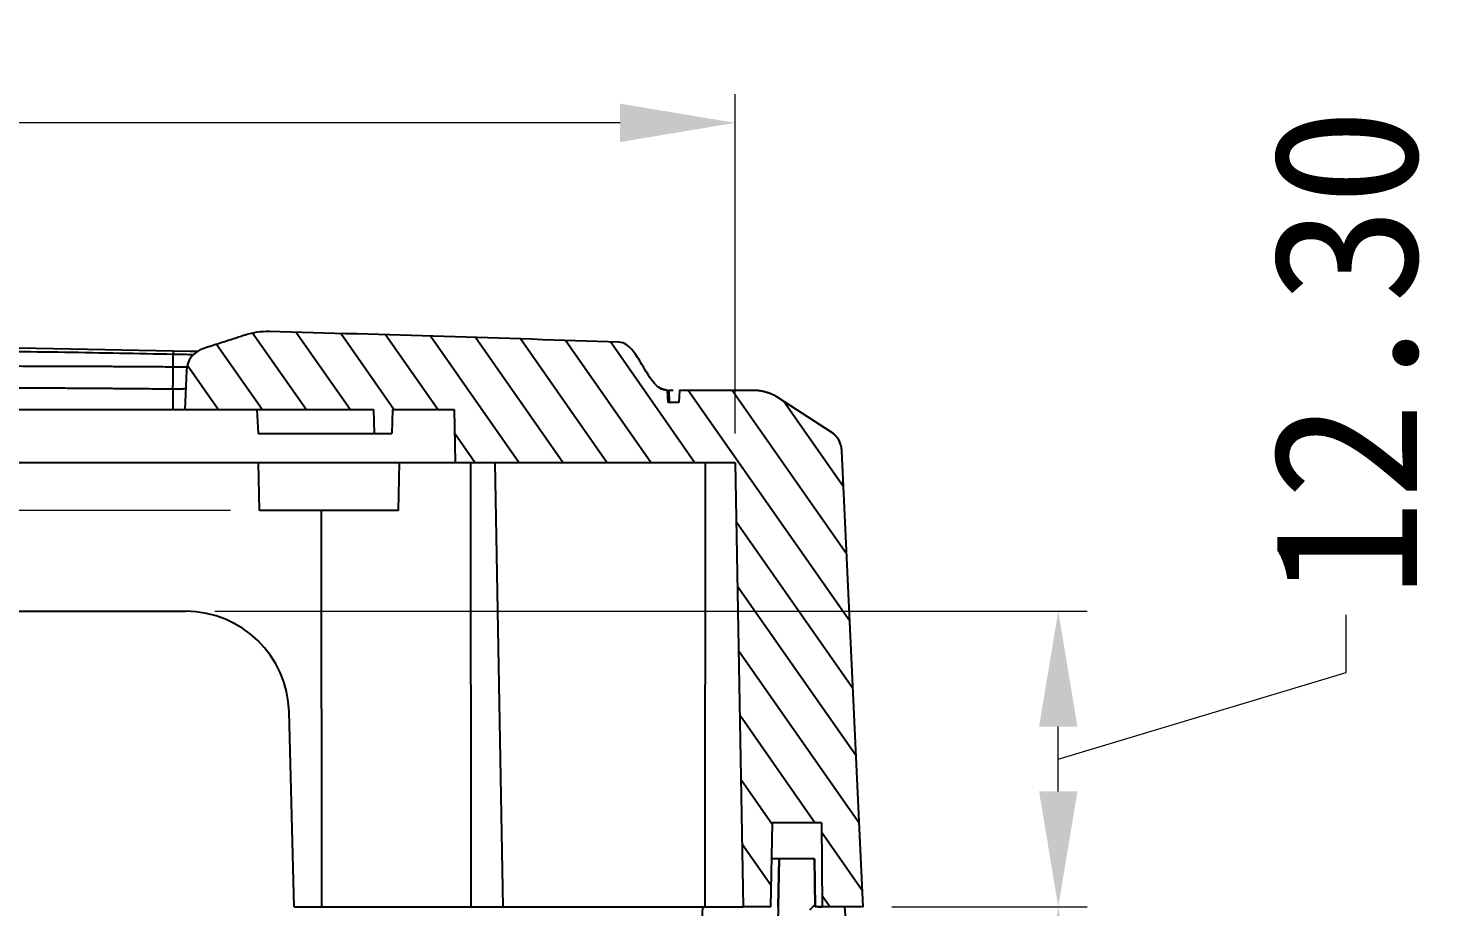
# Model space of a CAD drawing. Header units: millimetres. Extents: x 186 to 1161, y 123 to 802.
# Drawn here: x 323.5 to 382.3, y 476.3 to 512.9 of the extents above; entities that cross this region are included whole.
import ezdxf

# ---------------------------------------------------------------- set-up
doc = ezdxf.new("R2010")
doc.units = ezdxf.units.MM
doc.layers.add('dim', color=3, linetype='Continuous', lineweight=9)
doc.styles.add('FFS', font='')
doc.styles.get('FFS').set_extended_font_data('FangSong_GB2312')
doc.dimstyles.new('YanXiu', dxfattribs={"dimtxt": 2.5, "dimasz": 2.2, "dimexe": 0.66, "dimexo": 0.66, "dimgap": 0.66, "dimtad": 0, "dimzin": 1, "dimdsep": 46, "dimtxsty": 'FFS', "dimcen": 0, "dimclrd": 256, "dimclre": 131, "dimclrt": 42, "dimazin": 0, "dimtfac": 1, "dimtofl": 0, "dimtmove": 0, "dimatfit": 3, "dimfxl": 1, "dimlwd": 5, "dimlwe": 5, "dimarcsym": 0})

# ---------------------------------------------------------------- blocks, each defined once
blk = doc.blocks.new('*D114')
at = {"layer": 'Defpoints', "color": 0}
for p in [(325.6118764160219, 494.7753948796533), (318.2727497045125, 492.7753948796533), (333.1189310141226, 492.7753948796533)]:
    blk.add_point(p, dxfattribs=at)
at = {"layer": 'dim', "lineweight": 5}
for p, q in [((318.2727497045125, 499.5753948796533), (318.2727497045125, 504.3753948796533)), ((318.2727497045125, 487.9753948796533), (318.2727497045125, 483.1753948796533))]:
    blk.add_line(p, q, dxfattribs=at)
at = {"layer": 'dim', "color": 131, "lineweight": 5}
for p, q in [((324.4124764160219, 494.7753948796533), (317.0733497045125, 494.7753948796533)), ((331.9195310141226, 492.7753948796533), (317.0733497045125, 492.7753948796533))]:
    blk.add_line(p, q, dxfattribs=at)
at = {"layer": 'dim'}
for points in [[(317.4727497045125, 499.5753948796533), (319.0727497045125, 499.5753948796533), (318.2727497045125, 494.7753948796533)], [(317.4727497045125, 487.9753948796533), (319.0727497045125, 487.9753948796533), (318.2727497045125, 492.7753948796533)]]:
    blk.add_solid(points, dxfattribs=at)
at = {"layer": 'dim', "color": 42, "insert": (318.2727497045125, 474.2408597445182), "char_height": 6, "attachment_point": 5, "rotation": 90, "style": 'FFS'}
blk.add_mtext('2.00', dxfattribs=at)
blk = doc.blocks.new('*D123')
at = {"layer": 'Defpoints', "color": 0}
for p in [(352.945393674222, 508.9155298015801), (229.5925718460221, 494.7753948796533), (352.945393674222, 494.7753948796533)]:
    blk.add_point(p, dxfattribs=at)
at = {"layer": 'dim', "color": 131, "lineweight": 5}
for p, q in [((229.5925718460221, 495.9747948796533), (229.5925718460221, 510.1149298015801)), ((352.945393674222, 495.9747948796533), (352.945393674222, 510.1149298015801))]:
    blk.add_line(p, q, dxfattribs=at)
at = {"layer": 'dim', "lineweight": 5}
for p, q in [((234.3925718460221, 508.9155298015801), (278.4263395168788, 508.9155298015801)), ((348.145393674222, 508.9155298015801), (304.1116260033653, 508.9155298015801))]:
    blk.add_line(p, q, dxfattribs=at)
at = {"layer": 'dim'}
for points in [[(234.3925718460221, 509.7155298015801), (234.3925718460221, 508.1155298015801), (229.5925718460221, 508.9155298015801)], [(348.145393674222, 509.7155298015801), (348.145393674222, 508.1155298015801), (352.945393674222, 508.9155298015801)]]:
    blk.add_solid(points, dxfattribs=at)
at = {"layer": 'dim', "color": 42, "insert": (291.2689827601221, 508.9155298015801), "char_height": 6, "attachment_point": 5, "style": 'FFS'}
blk.add_mtext('123.35', dxfattribs=at)
blk = doc.blocks.new('*D169')
at = {"layer": 'Defpoints', "color": 0}
for p in [(358.2689899464222, 476.2753948796533), (331.0189919454224, 462.2753948796533), (366.4018123100395, 462.2753948796533)]:
    blk.add_point(p, dxfattribs=at)
at = {"layer": 'dim', "color": 131, "lineweight": 5}
for p, q in [((359.4683899464222, 476.2753948796533), (367.6012123100396, 476.2753948796533)), ((332.2183919454224, 462.2753948796533), (367.6012123100395, 462.2753948796533))]:
    blk.add_line(p, q, dxfattribs=at)
at = {"layer": 'dim', "lineweight": 5}
for p, q in [((366.4018123100395, 471.4753948796533), (366.4018123100395, 467.0753948796533)), ((366.4018123100395, 469.2753948796533), (378.4003123100412, 466.694933080986)), ((378.4003123100412, 466.694933080986), (378.4003123100412, 464.296133080986))]:
    blk.add_line(p, q, dxfattribs=at)
at = {"layer": 'dim'}
for points in [[(365.6018123100395, 471.4753948796533), (367.2018123100395, 471.4753948796533), (366.4018123100395, 476.2753948796533)], [(365.6018123100395, 467.0753948796533), (367.2018123100395, 467.0753948796533), (366.4018123100395, 462.2753948796533)]]:
    blk.add_solid(points, dxfattribs=at)
at = {"layer": 'dim', "color": 42, "insert": (378.400312310041, 453.3832195674725), "char_height": 6, "attachment_point": 5, "rotation": 90, "style": 'FFS'}
blk.add_mtext('14.00', dxfattribs=at)
blk = doc.blocks.new('*D125')
at = {"layer": 'Defpoints', "color": 0}
for p in [(330.0574478179224, 488.5753948796535), (366.4018123100395, 488.5753948796535), (358.2689899464222, 476.2753948796533)]:
    blk.add_point(p, dxfattribs=at)
at = {"layer": 'dim', "color": 131, "lineweight": 5}
for p, q in [((331.2568478179224, 488.5753948796535), (367.6012123100395, 488.5753948796535)), ((359.4683899464222, 476.2753948796533), (367.6012123100396, 476.2753948796533))]:
    blk.add_line(p, q, dxfattribs=at)
at = {"layer": 'dim', "lineweight": 5}
for p, q in [((378.4003123100395, 486.0249448796534), (378.4003123100395, 488.4237448796534)), ((366.4018123100395, 482.4253948796534), (378.4003123100395, 486.0249448796534)), ((366.4018123100395, 481.0753948796533), (366.4018123100395, 483.7753948796534))]:
    blk.add_line(p, q, dxfattribs=at)
at = {"layer": 'dim'}
for points in [[(365.6018123100395, 483.7753948796534), (367.2018123100395, 483.7753948796534), (366.4018123100395, 488.5753948796535)], [(365.6018123100395, 481.0753948796533), (367.2018123100395, 481.0753948796533), (366.4018123100395, 476.2753948796533)]]:
    blk.add_solid(points, dxfattribs=at)
at = {"layer": 'dim', "color": 42, "insert": (378.4003123100395, 499.336658393167), "char_height": 6, "attachment_point": 5, "rotation": 90, "style": 'FFS'}
blk.add_mtext('12.30', dxfattribs=at)

msp = doc.modelspace()

# ---------------------------------------------------------------- hatches: boundary and pattern name
at = {"linetype": 'Continuous'}
h = msp.add_hatch(dxfattribs=at)
h.set_pattern_fill('DEFAULT__4', color=2, scale=1.5, angle=125, style=0, pattern_type=0)
h.set_pattern_definition([(125, (33.34658189602305, 574.8220626667533), (-1.2287280664, -0.8603646545), [])])
edge = h.paths.add_edge_path()
edge.add_line((353.6787013586227, 497.7753948796533), (350.6040372762227, 497.7753948796533))
edge.add_spline(control_points=[(354.7646803031221, 497.4548738858527), (354.4388524241223, 497.6655595893596), (354.0667120187165, 497.7753948796529), (353.6787013586227, 497.7753948796533)], knot_values=[0, 0, 0, 0, 1, 1, 1, 1], weights=[1, 0.9727322704000001, 0.9727322704000001, 1], degree=3, periodic=0)
edge.add_line((356.9299867242225, 496.0547508685529), (354.7646802944225, 497.4548738724529))
edge.add_spline(control_points=[(357.3859173634228, 495.2614728023534), (357.3706171763228, 495.5904268381607), (357.2065210813216, 495.8759392283612), (356.9299867495229, 496.054750907753)], knot_values=[0, 0, 0, 0, 1, 1, 1, 1], weights=[1, 0.9261455692, 0.9261455692, 1], degree=3, periodic=0)
edge.add_line((358.2689906499227, 476.2753948796533), (357.3859172909227, 495.2614727989533))
edge.add_line((356.5683087872221, 476.2753948796533), (358.2689906499222, 476.2753948796533))
edge.add_line((356.5377647495225, 479.7753948796533), (356.5683087872225, 476.2753948796533))
edge.add_line((356.5377647495225, 479.7753948796533), (354.4944342357225, 479.7753948796533))
edge.add_line((354.433341508422, 476.2753948796533), (354.494434235722, 479.7753948796533))
edge.add_line((353.2683307459229, 476.2753948796533), (354.4333415084229, 476.2753948796533))
edge.add_line((352.9454120448227, 494.7753948796533), (353.2683307459227, 476.2753948796533))
edge.add_line((341.2689919454224, 494.7753948796533), (352.9454120448224, 494.7753948796533))
edge.add_line((341.2305908025228, 496.9753948796531), (341.2689919454228, 494.7753948796531))
edge.add_line((338.668991945422, 496.9753948796531), (341.230590802522, 496.9753948796531))
edge.add_line((338.668991945422, 496.9753948796531), (338.642806023822, 495.9753948796531))
edge.add_line((337.8951778669225, 495.9753948796531), (338.6428060238225, 495.9753948796531))
edge.add_line((337.8689919454227, 496.9753948796531), (337.8951778669228, 495.9753948796531))
edge.add_line((330.0189919454224, 496.9753948796531), (337.8689919454224, 496.9753948796531))
edge.add_line((330.0754667518231, 498.5926217412532), (330.0189919454231, 496.9753948796532))
edge.add_arc((331.074867851823, 498.5577239687534), 1.0000102066, 107.8170503792, 178.0001192746)
edge.add_spline(control_points=[(332.5307648028229, 500.0774027400528), (332.3464413113225, 500.0178161750534), (331.970158684222, 499.8963467994533), (331.3828537766221, 499.7071723741535), (330.9760795434231, 499.5763611965529), (330.768886244623, 499.5097716090529)], knot_values=[0, 0, 0, 0, 0.3333333333, 0.6666666667, 1, 1, 1, 1], degree=3, periodic=0)
edge.add_arc((333.4535521772232, 497.2228769919527), 2.9999759583, 88.51207997500002, 107.9145517599)
edge.add_arc((291.2297708877231, -1128.300099064548), 1629.0712515461, 87.99927841459998, 88.51204780709999)
edge.add_spline(control_points=[(350.1040372654224, 497.7753948796533), (349.9964193178221, 497.7753948803527), (349.8008481799225, 497.8449635395534), (349.5702253812233, 498.0601450183528), (349.374759366523, 498.3241417133529), (349.1921402607222, 498.6205209169527), (349.0140521324229, 498.9263285637533), (348.8311470020226, 499.2222859655528), (348.6352254248231, 499.4858671441532), (348.405208700322, 499.7008622672536), (348.2111867480226, 499.774267497153), (348.1040391789229, 499.7780129181535)], knot_values=[0, 0, 0, 0, 0.1111111111, 0.2222222222, 0.3333333333, 0.4444444444, 0.5555555556, 0.6666666667, 0.7777777778, 0.8888888889, 1, 1, 1, 1], degree=3, periodic=0)
edge.add_line((350.1302411556226, 497.2753948796533), (350.1040372654226, 497.7753948796533))
edge.add_line((350.5778333860226, 497.2753948796533), (350.1302411556226, 497.2753948796533))
edge.add_line((350.6040372762227, 497.7753948796533), (350.5778333860227, 497.2753948796533))
edge = h.paths.add_edge_path()
edge.add_line((231.9339466145229, 497.7753948796533), (228.8592825322229, 497.7753948796533))
edge.add_line((231.9601505047231, 497.2753948796533), (231.9339466145231, 497.7753948796533))
edge.add_line((232.4077427352222, 497.2753948796533), (231.9601505047222, 497.2753948796533))
edge.add_line((232.4339466254223, 497.7753948796533), (232.4077427352223, 497.2753948796533))
edge.add_spline(control_points=[(234.4339447118227, 499.7780129181535), (234.3259790297225, 499.7742388994527), (234.130386910123, 499.6998604172529), (233.8973449650221, 499.4799688142527), (233.7001795505221, 499.2122853442531), (233.5168507508224, 498.9142860549534), (233.3388651700225, 498.6086672871531), (233.1568752108233, 498.3146523651528), (232.9628219186225, 498.0548561269532), (232.7351759321227, 497.8442482181533), (232.540930811223, 497.7753948803527), (232.4339466254223, 497.7753948796533)], knot_values=[0, 0, 0, 0, 0.1111111111, 0.2222222222, 0.3333333333, 0.4444444444, 0.5555555556, 0.6666666667, 0.7777777778, 0.8888888889, 1, 1, 1, 1], degree=3, periodic=0)
edge.add_arc((291.3082130000221, -1128.300098969648), 1629.0712514511, 91.4879521392, 92.0007215855)
edge.add_arc((249.0844332366232, 497.2228770443533), 2.9999758765, 72.08544834770001, 91.48791996130001)
edge.add_spline(control_points=[(251.7690976461226, 499.5097716090529), (251.5619045185231, 499.576361141553), (251.1551306142228, 499.707172213253), (250.5678261594221, 499.8963464923534), (250.1915438071228, 500.0178157785529), (250.0072204463231, 500.0774023009533)], knot_values=[0, 0, 0, 0, 0.3333333333, 0.6666666667, 1, 1, 1, 1], degree=3, periodic=0)
edge.add_arc((251.4631178372219, 498.5577253284534), 1.0000083619, 1.9998064696, 72.1830238766)
edge.add_line((252.4625171389225, 498.5926217412532), (252.5189919454225, 496.9753948796532))
edge.add_line((244.668991945422, 496.9753948796531), (252.518991945422, 496.9753948796531))
edge.add_line((244.668991945422, 496.9753948796531), (244.642806023822, 495.9753948796531))
edge.add_line((243.8951778669225, 495.9753948796531), (244.6428060238225, 495.9753948796531))
edge.add_line((243.8689919454227, 496.9753948796531), (243.8951778669228, 495.9753948796531))
edge.add_line((241.3073930882219, 496.9753948796531), (243.8689919454219, 496.9753948796531))
edge.add_line((241.3073930882219, 496.9753948796531), (241.2689919454219, 494.7753948796531))
edge.add_line((229.5925718460221, 494.7753948796533), (241.2689919454221, 494.7753948796533))
edge.add_line((229.2696531449219, 476.2753948796533), (229.5925718460219, 494.7753948796533))
edge.add_line((228.1046423824228, 476.2753948796533), (229.2696531449228, 476.2753948796533))
edge.add_line((228.0435496550226, 479.7753948796533), (228.1046423824226, 476.2753948796533))
edge.add_line((226.0002191412223, 479.7753948796533), (228.0435496550223, 479.7753948796533))
edge.add_line((225.9696751035226, 476.2753948796533), (226.0002191412226, 479.7753948796533))
edge.add_line((224.268993240823, 476.2753948796533), (225.9696751035229, 476.2753948796533))
edge.add_line((225.1520665998232, 495.2614727989528), (224.2689932408232, 476.2753948796528))
edge.add_spline(control_points=[(225.6079971412228, 496.054750907753), (225.3314628095153, 495.8759392283612), (225.1673667145225, 495.5904268381607), (225.1520665273219, 495.2614728023534)], knot_values=[0, 0, 0, 0, 1, 1, 1, 1], weights=[1, 0.9261455692, 0.9261455692, 1], degree=3, periodic=0)
edge.add_line((227.7733035963229, 497.4548738724532), (225.6079971666229, 496.0547508685532))
edge.add_spline(control_points=[(228.859282532223, 497.7753948796533), (228.4712718721221, 497.7753948796529), (228.099131466618, 497.6655595893596), (227.7733035877227, 497.4548738858527)], knot_values=[0, 0, 0, 0, 1, 1, 1, 1], weights=[1, 0.9727322704000001, 0.9727322704000001, 1], degree=3, periodic=0)
h = msp.add_hatch(dxfattribs=at)
h.set_pattern_fill('DEFAULT__7', color=2, scale=1.5, angle=45, style=0, pattern_type=0)
h.set_pattern_definition([(45, (53.79122222052229, 445.4156503102529), (-1.0606601718, 1.0606601718), [])])
edge = h.paths.add_edge_path()
edge.add_line((225.0302352780227, 476.2753948796533), (226.2696865315229, 476.2753948796533))
edge.add_line((226.2871402673227, 478.2753948796533), (226.2696865315229, 476.2753948796533))
edge.add_line((226.2871402673227, 478.2753948796533), (227.7696865534226, 478.2753948796533))
edge.add_line((228.1190924799221, 458.2579428021534), (227.7696865534217, 478.2753948796533))
edge.add_spline(control_points=[(229.1189213307225, 457.2753948782536), (228.5412093955238, 457.2753948785528), (228.1291560984226, 457.6803185261522), (228.1190736348226, 458.2579424731537)], knot_values=[0, 0, 0, 0, 1, 1, 1, 1], weights=[1, 0.8088336329000001, 0.8088336329000001, 1], degree=3, periodic=0)
edge.add_line((229.1189213311227, 457.2753948796533), (241.6622213010223, 457.2753948796533))
edge.add_spline(control_points=[(242.1617454118223, 456.7972045733529), (242.1494072798232, 457.079794256151), (241.9450802028241, 457.2753948796505), (241.6622213010223, 457.2753948796533)], knot_values=[0, 0, 0, 0, 1, 1, 1, 1], weights=[1, 0.8149093079999999, 0.8149093079999999, 1], degree=3, periodic=0)
edge.add_line((242.1617454118223, 456.7972045733529), (242.3382936470225, 452.7535851859527))
edge.add_spline(control_points=[(242.8378177578224, 452.2753948796533), (242.5549588561225, 452.2753948796534), (242.3506317791225, 452.4709955031528), (242.3382936470225, 452.7535851859536)], knot_values=[0, 0, 0, 0, 1, 1, 1, 1], weights=[1, 0.8149093079999999, 0.8149093079999999, 1], degree=3, periodic=0)
edge.add_line((242.8378177578224, 452.2753948796533), (269.5006951998221, 452.2753948796533))
edge.add_spline(control_points=[(270.4826141198228, 452.7535851859536), (270.4779723658221, 452.7004315991533), (270.4369196861226, 452.6045403858532), (270.3125143354227, 452.4860022787532), (270.1504840810221, 452.3959133246533), (269.9607115783219, 452.3296483401534), (269.7456476022226, 452.2866779088533), (269.5851853617223, 452.2753948796533), (269.5006951998221, 452.2753948796533)], knot_values=[0, 0, 0, 0, 0.1666666667, 0.3333333333, 0.5, 0.6666666667, 0.8333333333, 1, 1, 1, 1], degree=3, periodic=0)
edge.add_spline(control_points=[(270.8380207113223, 456.7972045733529), (270.7984253385221, 456.3496425424535), (270.719306739622, 455.4533656583533), (270.6008402899224, 454.105492130753), (270.5220004131224, 453.2046049464532), (270.4826141198228, 452.7535851859536)], knot_values=[0, 0, 0, 0, 0.3333333333, 0.6666666667, 1, 1, 1, 1], degree=3, periodic=0)
edge.add_spline(control_points=[(271.8701575900222, 457.2753948796533), (271.7844208313227, 457.2753948796533), (271.6207672849223, 457.2656186680531), (271.3980811826223, 457.2262407868536), (271.2001472952225, 457.1638382774534), (271.0254370847224, 457.075262643353), (270.8871223517226, 456.9518955484534), (270.8429161474223, 456.8525396078528), (270.8380207113223, 456.7972045733529)], knot_values=[0, 0, 0, 0, 0.1666666667, 0.3333333333, 0.5, 0.6666666667, 0.8333333333, 1, 1, 1, 1], degree=3, periodic=0)
edge.add_line((271.8701575900222, 457.2753948796533), (291.2689919454224, 457.2753948796533))
edge.add_line((291.2689919454224, 454.2753948796533), (291.2689919454224, 457.2753948796533))
edge.add_line((280.6166021642221, 454.2753948796533), (291.2689919454224, 454.2753948796533))
edge.add_spline(control_points=[(277.5031859438222, 453.3190142670535), (277.5135709845226, 453.4039553524533), (277.5914755422218, 453.5548314605528), (277.7946470778224, 453.7321912187533), (278.0668688602227, 453.8822129023536), (278.3913145541219, 454.0043291481531), (278.7407115491224, 454.0986269429529), (279.1373902337218, 454.1748278214534), (279.5748059453226, 454.2306978767535), (280.0613480707225, 454.2665386644528), (280.4252986081219, 454.2753948796533), (280.6166021642221, 454.2753948796533)], knot_values=[0, 0, 0, 0, 0.1111111111, 0.2222222222, 0.3333333333, 0.4444444444, 0.5555555556, 0.6666666667, 0.7777777778, 0.8888888889, 1, 1, 1, 1], degree=3, periodic=0)
edge.add_arc((1397.269252818822, 316.4433947074529), 1128.1006104729, 173.0309707834, 173.1889110912)
edge.add_spline(control_points=[(274.5897549265219, 449.2753948796533), (274.7434735018223, 449.2753948796533), (275.0371146899224, 449.287798362853), (275.4346568626224, 449.3333174470533), (275.793996523922, 449.3999047305531), (276.1171211193223, 449.4842357992536), (276.4093340192221, 449.5862456412531), (276.6711589873221, 449.7089172688536), (276.889775582622, 449.8504966074531), (277.061999754922, 450.0235195662533), (277.1213341308221, 450.1581409204534), (277.1301299303223, 450.2317754923531)], knot_values=[0, 0, 0, 0, 0.1111111111, 0.2222222222, 0.3333333333, 0.4444444444, 0.5555555556, 0.6666666667, 0.7777777778, 0.8888888889, 1, 1, 1, 1], degree=3, periodic=0)
edge.add_line((240.4445884022225, 449.2753948796533), (274.5897549265228, 449.2753948796533))
edge.add_spline(control_points=[(240.4445884022225, 449.2753948796533), (239.8788705986226, 449.2753948796524), (239.4702164446235, 449.6665961267525), (239.4455401806226, 450.2317754923531)], knot_values=[0, 0, 0, 0, 1, 1, 1, 1], weights=[1, 0.8149093079999999, 0.8149093079999999, 1], degree=3, periodic=0)
edge.add_line((239.3107484247221, 453.3190142670535), (239.4455401806217, 450.2317754923531))
edge.add_spline(control_points=[(238.3117002032222, 454.2753948796533), (238.8774180067221, 454.2753948796524), (239.2860721607231, 453.8841936326534), (239.3107484247221, 453.3190142670535)], knot_values=[0, 0, 0, 0, 1, 1, 1, 1], weights=[1, 0.8149093079999999, 0.8149093079999999, 1], degree=3, periodic=0)
edge.add_line((228.7417109119224, 454.2753948796533), (238.3117002032222, 454.2753948796533))
edge.add_spline(control_points=[(224.7430816119222, 458.1706870891528), (224.8031523022236, 455.8766799188505), (226.4469173731221, 454.2753948796478), (228.7417109118223, 454.2753948796533)], knot_values=[0, 0, 0, 0, 1, 1, 1, 1], weights=[1, 0.8108679620999999, 0.8108679620999999, 1], degree=3, periodic=0)
edge.add_line((224.2873233879227, 475.5753948796535), (224.7430816830229, 458.1706870895539))
edge.add_line((224.9689932158226, 475.5753948796535), (224.2873233879227, 475.5753948796535))
edge.add_line((225.0302352780227, 476.2753948796533), (224.9689932158226, 475.5753948796535))
edge = h.paths.add_edge_path()
edge.add_line((291.2689919454224, 450.2317754923531), (291.2689919454224, 449.2753948796533))
edge.add_line((291.2689919454224, 450.2317754923531), (291.2689919454224, 453.3190142670535))
edge.add_line((291.2689919454224, 453.3190142670535), (291.2689919454224, 454.2753948796533))
edge.add_line((291.2689919454224, 454.2753948796533), (291.2689919454224, 457.2753948796533))
edge.add_line((291.2689919454224, 456.7972045733529), (291.2689919454224, 457.2753948796533))
edge.add_line((291.2689919454224, 452.7535851859536), (291.2689919454224, 456.7972045733538))
edge.add_line((291.2689919454224, 452.7535851859536), (291.2689919454224, 452.2753948796533))
edge.add_line((291.2689919454224, 449.5753948796535), (291.2689919454224, 452.2753948796533))
edge.add_line((291.2689919454224, 449.2753948796533), (291.2689919454224, 449.5753948796535))
edge = h.paths.add_edge_path()
edge.add_line((357.5077479736219, 476.2753948796533), (356.2683075586219, 476.2753948796533))
edge.add_line((357.5689900303223, 475.5753948796535), (357.5077479736228, 476.2753948796533))
edge.add_line((357.5689900303223, 475.5753948796535), (358.2506597935226, 475.5753948796535))
edge.add_line((357.7949015420227, 458.1706871030535), (358.2506597935226, 475.5753948796535))
edge.add_spline(control_points=[(353.796272269522, 454.2753948796533), (356.0910658144221, 454.2753948796542), (357.7348308871224, 455.8766799259536), (357.7949015698223, 458.1706871027534)], knot_values=[0, 0, 0, 0, 1, 1, 1, 1], weights=[1, 0.8108679612999999, 0.8108679612999999, 1], degree=3, periodic=0)
edge.add_line((353.796272269522, 454.2753948796533), (340.2516894136215, 454.2753948796533))
edge.add_arc((340.2516893994225, 453.2753947710532), 1.0000001087, 89.99999918799998, 139.4584049884)
edge.add_line((339.4917550314221, 453.9253947506529), (328.3217303842221, 453.9253947506529))
edge.add_line((328.3217303842221, 453.9253947506529), (328.3217303842221, 448.6253950087528))
edge.add_line((339.1703709552221, 448.6253950087528), (328.3217303842221, 448.6253950087528))
edge.add_line((339.0941374070226, 444.2579781468528), (339.170370955223, 448.6253950087528))
edge.add_arc((338.094350366322, 444.2754545930536), 0.9999645245000001, 269.9985444484, 358.9985621318)
edge.add_line((338.0943249630227, 443.2753949285532), (336.9991513172226, 443.2753949285532))
edge.add_line((336.8943876546218, 446.2753948796533), (336.9991513172217, 443.2753949285532))
edge.add_line((325.3756233379227, 446.2753948796533), (336.8943876546227, 446.2753948796533))
edge.add_line((325.3756233379227, 446.2753948796533), (325.2708610311229, 443.2753949285532))
edge.add_line((325.270861031122, 443.2753949285532), (324.488244577622, 443.2753949285532))
edge.add_spline(control_points=[(323.4891982585223, 444.2318411164531), (323.5138835661218, 443.6666686602538), (323.9225366852225, 443.2754757407518), (324.4882479849221, 443.2754769997534)], knot_values=[0, 0, 0, 0, 1, 1, 1, 1], weights=[1, 0.8149125993, 0.8149125993, 1], degree=3, periodic=0)
edge.add_line((323.2689919454224, 449.2753948796533), (323.4891975379223, 444.2318576175537))
edge.add_line((323.2689919454224, 449.2753948796533), (321.2847142792225, 449.2753948796533))
edge.add_line((321.2689919454224, 449.5753948796535), (321.2847142792225, 449.2753948796533))
edge.add_line((321.2689919454224, 449.5753948796535), (291.2689919454224, 449.5753948796535))
edge.add_line((291.2689919454224, 449.5753948796535), (291.2689919454224, 452.2753948796533))
edge.add_line((322.681716620822, 452.2753948796533), (291.2689919454224, 452.2753948796533))
edge.add_line((322.681716620822, 452.2753948796533), (322.7604167294221, 456.7841210828535))
edge.add_spline(control_points=[(322.7604167294221, 456.7841210828535), (322.7651473024244, 457.0551354267525), (322.9508645381247, 457.2525696215523), (323.2210834123225, 457.2738513722531)], knot_values=[0, 0, 0, 0, 1, 1, 1, 1], weights=[1, 0.8268245022, 0.8268245022, 1], degree=3, periodic=0)
edge.add_line((340.8367329885223, 457.2738505322529), (323.2213109757222, 457.2738505322529))
edge.add_spline(control_points=[(340.8369712225222, 457.2738878383532), (340.8498789163486, 457.2748922799295), (340.8628158734223, 457.2753948796301), (340.8757625898224, 457.2753948796533)], knot_values=[0, 0, 0, 0, 1, 1, 1, 1], weights=[1, 0.9994974634999999, 0.9994974634999999, 1], degree=3, periodic=0)
edge.add_line((353.4190507009225, 457.2753948796533), (340.8757625898224, 457.2753948796533))
edge.add_spline(control_points=[(354.418898395922, 458.2579424732528), (354.4088159324219, 457.6803185270535), (353.996762635622, 457.2753948800562), (353.4190507011226, 457.2753948799534)], knot_values=[0, 0, 0, 0, 1, 1, 1, 1], weights=[1, 0.8088336328, 0.8088336328, 1], degree=3, periodic=0)
edge.add_line((354.7683073091221, 478.2753948796533), (354.4189013763225, 458.2579424211533))
edge.add_line((356.2508538201218, 478.2753948796533), (354.7683073091221, 478.2753948796533))
edge.add_line((356.2683075586219, 476.2753948796533), (356.2508538201218, 478.2753948796533))

# ---------------------------------------------------------------- linework, layer by layer
at = {"color": 7, "linetype": 'Continuous'}
for p, q in [((329.5189919454224, 499.2858702702531), (329.5189919454224, 498.7588764195532)), ((330.2281471005226, 499.398566017953), (329.5254024415226, 499.4126588538527)), ((330.5517695731232, 499.3956460280531), (330.2281471005226, 499.398566017953)), ((330.0754667518231, 498.5926217412532), (330.0189919454224, 496.9753948796531)), ((330.0754667518231, 498.5926217412532), (330.0189919454224, 496.9753948796531)), ((329.5189919454224, 497.8358470568535), (329.5189919454224, 496.9753948796531)), ((350.1248748631224, 497.7753948796533), (349.8765608418225, 497.8333909449536)), ((350.1510787988227, 497.2753948796533), (350.1248748631224, 497.7753948796533)), ((350.1510787988227, 497.2753948796533), (350.1248748631224, 497.7753948796533)), ((350.1446723645222, 497.7753948796533), (350.1709620988222, 497.7753948796533)), ((350.5986718067225, 497.2753948796533), (350.1510787988227, 497.2753948796533)), ((350.5986718067225, 497.2753948796533), (350.1510787988227, 497.2753948796533)), ((350.1709620988222, 497.7753948796533), (350.1971658417224, 497.2753948796533)), ((350.3626694508221, 497.7753948796533), (350.1709620988222, 497.7753948796533)), ((350.6248757425219, 497.7753948796533), (350.5986718067225, 497.2753948796533)), ((350.6248757425219, 497.7753948796533), (350.5986718067225, 497.2753948796533)), ((353.6787009202226, 497.7753948796533), (350.6248757425219, 497.7753948796533)), ((353.6787009202226, 497.7753948796533), (350.6248757425219, 497.7753948796533)), ((356.9299860745223, 496.0547509040532), (354.7646799307222, 497.454873843453)), ((356.9299860745223, 496.0547509040532), (354.7646799307222, 497.454873843453)), ((244.668991945422, 496.9753948796531), (337.8689919454227, 496.9753948796531)), ((330.0189919454224, 496.9753948796531), (337.8689919454227, 496.9753948796531)), ((333.0189919454224, 496.9753948796531), (333.0713997247221, 495.9753948796531)), ((337.8689919454227, 496.9753948796531), (337.8951778669225, 495.9753948796531)), ((337.8689919454227, 496.9753948796531), (337.8951778669225, 495.9753948796531)), ((338.668991945422, 496.9753948796531), (338.6428060238231, 495.9753948796531)), ((338.668991945422, 496.9753948796531), (338.6428060238231, 495.9753948796531)), ((338.668991945422, 496.9753948796531), (341.2305908025228, 496.9753948796531)), ((338.668991945422, 496.9753948796531), (341.2305908025228, 496.9753948796531)), ((341.2305908025228, 496.9753948796531), (341.2689919454224, 494.7753948796533)), ((341.2305908025228, 496.9753948796531), (341.2689919454224, 494.7753948796533)), ((333.0713997247221, 495.9753948796531), (338.6428060238231, 495.9753948796531)), ((337.8951778669225, 495.9753948796531), (338.6428060238231, 495.9753948796531)), ((358.2689899464222, 476.2753948796533), (357.3859166637221, 495.2614728153528)), ((358.2689899464222, 476.2753948796533), (357.3859166637221, 495.2614728153528)), ((229.5925718460221, 494.7753948796533), (352.9454120448227, 494.7753948796533)), ((333.1189310141226, 492.7753948796533), (333.0840208843219, 494.7753948796533)), ((338.919052876623, 492.7753948796533), (338.9539630064228, 494.7753948796533)), ((341.2689919454224, 494.7753948796533), (352.9454120448227, 494.7753948796533)), ((341.940697799022, 476.2753948798534), (341.9270115501222, 494.7753948798534)), ((343.2689919454224, 476.2753948796533), (342.9460732442221, 494.7753948796533)), ((351.6899358933224, 476.2753948796533), (351.7069272274221, 494.7753948796533)), ((352.945393674222, 494.7753948796533), (353.2683123753222, 476.2753948796533)), ((352.945393674222, 494.7753948796533), (353.2683123753222, 476.2753948796533)), ((338.919052876623, 492.7753948796533), (333.1189310141226, 492.7753948796533)), ((335.7161586911225, 476.2753948796533), (335.7054413783226, 492.7753948796533)), ((252.4805360729224, 488.5753948796535), (330.0574478179224, 488.5753948796535)), ((334.568409198122, 476.2753948796533), (334.3559743153228, 484.3879557573534)), ((354.4333514804221, 476.2753948796533), (354.4944442078222, 479.7753948796533)), ((354.4333514804221, 476.2753948796533), (354.4944442078222, 479.7753948796533)), ((356.5377749897225, 479.7753948796533), (354.4944442078222, 479.7753948796533)), ((356.5377749897225, 479.7753948796533), (354.4944442078222, 479.7753948796533)), ((356.5377749897225, 479.7753948796533), (356.5683190320224, 476.2753948796533)), ((356.5377749897225, 479.7753948796533), (356.5683190320224, 476.2753948796533)), ((354.768257746422, 478.2753948796533), (354.4188518458222, 458.2579442746535)), ((354.7683073091221, 478.2753948796533), (354.4189013763225, 458.2579424211533)), ((354.7683819270223, 478.2753948796533), (354.468270589522, 478.2753948796533)), ((354.7333793243224, 476.2701583900532), (354.7683819353224, 478.2753948795532)), ((356.2508538201218, 478.2753948796533), (354.7683073091221, 478.2753948796533)), ((356.2508538201218, 478.2753948796533), (354.7683073091221, 478.2753948796533)), ((356.2683075586219, 476.2753948796533), (356.2508538201218, 478.2753948796533)), ((356.2683075586219, 476.2753948796533), (356.2508538201218, 478.2753948796533)), ((356.2509255749219, 478.2753948796533), (356.2683798145226, 476.2753948795532)), ((334.5684091982221, 476.2753948796533), (353.2683819359227, 476.2753948796533)), ((354.4333514804221, 476.2753948796533), (353.2683123753222, 476.2753948796533)), ((354.4333514804221, 476.2753948796533), (353.2683123753222, 476.2753948796533)), ((358.2689899464222, 476.2753948796533), (356.2683075586219, 476.2753948796533)), ((357.5077479736219, 476.2753948796533), (356.2683075586219, 476.2753948796533)), ((356.3938203362222, 476.2753948796533), (356.5683908179226, 476.2753948796533)), ((358.2689899464222, 476.2753948796533), (356.5683190320224, 476.2753948796533)), ((357.5689900303223, 475.5753948796535), (357.5077479736219, 476.2753948796533)), ((357.5689900303223, 475.5753948796535), (357.5077479736219, 476.2753948796533)), ((357.5696056842226, 475.5753948796535), (357.5083611605223, 476.2753948796533)), ((357.5722481485227, 475.5753948796535), (357.5109961870221, 476.2753948796533))]:
    msp.add_line(p, q, dxfattribs=at)
msp.add_lwpolyline([(329.5253796886227, 499.4121090553533), (317.3886230083226, 499.6480275366528), (304.3519555787225, 499.8001886913532), (291.2689859588227, 499.8511208395528)], dxfattribs=at)
for centre, radius, start, end in [((333.4535521772232, 497.2228769919527), 2.9999759583, 88.5120799749906, 107.9145517598986), ((333.4535521772232, 497.2228769919527), 2.9999759583, 88.5120799749906, 107.9145517598986), ((291.2297708877231, -1128.300099064548), 1629.0712515461, 87.99927841460416, 88.5120478070911), ((291.2297708877231, -1128.300099064548), 1629.0712515461, 87.99927841460416, 88.5120478070911), ((330.8726076964231, 561.4986163087531), 62.227470182, 268.7535635458054, 269.343383180203), ((331.074867851823, 498.5577239687534), 1.0000102066, 107.8170503792168, 178.0001192745952), ((331.074867851823, 498.5577239687534), 1.0000102066, 107.8170503792168, 178.0001192745952), ((330.7594674946231, 552.6338252832536), 53.3619659524, 269.3557775306065, 269.6014605919987), ((329.7737238543232, 542.9862590586533), 44.2281416693, 269.6700030380892, 270.4429822538063), ((350.196586252222, 498.5574594837533), 0.7932384113, 242.1093636647768, 246.155468535777), ((353.6787009202226, 495.7753948796533), 2, 57.11261975881294, 90), ((356.3869965687227, 495.2150114213534), 1, 2.663000435917095, 57.11261975881294), ((330.0574478179224, 484.2753948796533), 4.3, 1.499999999989629, 90)]:
    msp.add_arc(centre, radius, start, end, dxfattribs=at)
for points, start_tangent, end_tangent in [([(332.5307648028229, 500.0774027400528), (331.9663451897231, 499.8951850724532), (331.3790443696225, 499.7059986506536), (330.768886244623, 499.5097716090529)], (-0.9515163155341212, -0.3075982790465039), (-0.9520396159077537, -0.3059747861216947)), ([(332.5307648028229, 500.0774027400528), (331.9663451897231, 499.8951850724532), (331.3790443696225, 499.7059986506536), (330.768886244623, 499.5097716090529)], (-0.95151631552738, -0.3075982790673567), (-0.9520396159106405, -0.3059747861127126)), ([(350.1040372654224, 497.7753948796533), (349.8113038312222, 497.8634349545534), (349.5760848452228, 498.0682808876534), (349.376900518022, 498.3295387980531), (349.1928954236228, 498.6220923241533), (349.0132492987232, 498.9246868562529), (348.828977594223, 499.2168899283531), (348.6295429003221, 499.4777694682532), (348.3950393330233, 499.6833810542528), (348.1040391789229, 499.7780129181535)], (-1, 6.710983053721701e-09), (-0.9993896079466785, 0.03493438890526811)), ([(349.7025006667227, 497.9422073482535), (349.5760848452228, 498.0682808876534), (349.376900518022, 498.3295387980531), (349.1928954236228, 498.6220923241533), (349.0132492987232, 498.9246868562529), (348.828977594223, 499.2168899283531), (348.6295429003221, 499.4777694682532), (348.3950393330233, 499.6833810542528), (348.1040391789229, 499.7780129181535)], (-0.7610931510298211, 0.6486425945430181), (-0.9993896079466916, 0.03493438890488808)), ([(291.2689919453223, 499.5870432624531), (295.7106489896232, 499.5833024932533), (299.7723834032222, 499.5739658686532), (303.5133500223219, 499.5607400964534), (306.9910872878227, 499.5443036272534), (310.2590135449227, 499.5247163852534), (313.2260691582233, 499.5031023846529), (315.8179238989233, 499.4810332121531), (318.1747192661223, 499.4579330924532), (320.4410733919231, 499.4324528953528), (322.7163087002227, 499.4030277446534), (325.0143477691227, 499.3687324858536), (327.3070290541227, 499.3293148832533), (329.5189919454224, 499.2858702702531)], (0.9999999999965756, 2.617057713286216e-06), (0.999781567189524, -0.02090018918716948)), ([(329.5254597844232, 499.4118483319533), (329.5223693284224, 499.365900101953), (329.5189928113232, 499.2859100251533)], (-0.9966851646335511, -0.08135528624122362), (-0.03932356769753948, -0.9992265293833712)), ([(291.2689919471231, 498.8164900710533), (292.697581882323, 498.8164382892535), (294.2673686474227, 498.8162704799531), (296.0045333314229, 498.8159631445531), (297.935018731323, 498.8154830784531), (300.0841040825226, 498.8147848325532), (302.4932792910222, 498.8137983303529), (305.217600224023, 498.8124128637535), (308.094388515623, 498.8106087867534), (310.818388410622, 498.8085279843533), (313.2027590713224, 498.8063519812529), (315.2986360614232, 498.8041056754535), (317.1568256384226, 498.8017703851535), (318.8014803746228, 498.7993484972528), (320.2622397912228, 498.7968339445531), (321.5631129265221, 498.7942238965531), (322.723941368622, 498.7915179886529), (323.7623339751226, 498.7887151330531), (324.6933679076228, 498.785814492953), (325.5300568182229, 498.7828150381536), (326.2834445913231, 498.7797162639533), (326.9633110496225, 498.7765163933534), (327.5781116683229, 498.7732130659531), (328.1347869262227, 498.7698056665529), (328.6396679608224, 498.7662912911535), (329.0988957464233, 498.7626606950532), (329.5189919454224, 498.7588899735536)], (0.9999999999999207, 3.980799436675386e-07), (0.9999542310785785, -0.009567431632835448)), ([(329.5189919454224, 497.835862912453), (329.5213331541227, 498.2357134697529), (329.5218115139232, 498.5618221810535), (329.5189919541226, 498.7588771389535)], (0.006413427721227305, 0.9999794337609472), (-0.0398683483080366, 0.9992049413424601)), ([(291.2689919454224, 497.9394154276531), (292.6991052036228, 497.9393011883528), (294.2707746190226, 497.9389247814531), (296.0102542092227, 497.9382248060535), (297.9435858230227, 497.9371182722532), (300.0961351511232, 497.9354960403532), (302.509384608722, 497.9331972078533), (305.2385203697231, 497.929978563853), (308.1186155231226, 497.9258339487531), (310.8429462974227, 497.9211420965528), (313.2258272171221, 497.9163467685528), (315.3207107203225, 497.911493040953), (317.1778053551225, 497.9065558680529), (318.8211151472224, 497.9015626352527), (320.2805202205227, 497.8965196923534), (321.579974573322, 497.8914390627531), (322.7393420577228, 497.8863353736531), (323.7762549340223, 497.8812198583535), (324.7057927935221, 497.8761026679529), (325.5409743951222, 497.8709922170535), (326.2928416459226, 497.8658967123536), (326.9711806932228, 497.8608213275527), (327.5844398997233, 497.8557699869532), (328.1395485477224, 497.8507490812533), (328.6428491760225, 497.8457613315529), (329.1004944341221, 497.8408013457536), (329.5189919454224, 497.8358470568535)], (0.9999999999996289, 8.617037522580246e-07), (0.9999234546252717, -0.01237274788647488)), ([(329.5189919454224, 497.8358629295533), (329.5906614968226, 497.8344164622529), (329.653995525523, 497.8338711147533), (329.7106097211226, 497.8339332132534), (329.7665077126221, 497.8346133888533), (329.821722521523, 497.835988947553), (329.8748290778221, 497.8383018585535), (329.9242017794222, 497.8420880325527), (329.9675288374219, 497.8473125411535), (330.0029816516226, 497.8535333796533), (330.0291307723228, 497.860490824153), (330.0504316859224, 497.875711253753)], (0.9996103592727549, -0.02791289369797157), (0.03837510639712208, 0.9992634043179054)), ([(354.7646799306222, 497.4548738432529), (354.7497714599222, 497.4644206044529), (354.734760419622, 497.4738466257529), (354.7196482388226, 497.4831503305529), (354.7044363779223, 497.4923301640536), (354.6891263281223, 497.5013845943529), (354.6737196109225, 497.5103121126529), (354.6582177780219, 497.5191112342534), (354.6426224104225, 497.5277804995528), (354.6269351181227, 497.5363184742534), (354.6111575399227, 497.5447237502528), (354.5952913423225, 497.5529949466534), (354.5793382193224, 497.5611307099532), (354.5632998919227, 497.5691297149531), (354.5471781071219, 497.5769906656531), (354.5309746379226, 497.5847122952534), (354.514691282322, 497.5922933673535), (354.498329862522, 497.5997326765535), (354.4818922246222, 497.6070290485529), (354.4653802379225, 497.614181341253), (354.4487957940219, 497.6211884449528), (354.4321408060223, 497.6280492830535), (354.4154172083227, 497.6347628128531), (354.3986269553225, 497.6413280253535), (354.3817720209227, 497.6477439463531), (354.3648543977224, 497.6540096367532), (354.3478760964226, 497.6601241927535), (354.3308391445225, 497.6660867468534), (354.3137455861224, 497.6718964674535), (354.2965974807221, 497.677552559953), (354.2793969026225, 497.6830542666528), (354.2621459398224, 497.6884008674531), (354.244846693422, 497.6935916796535), (354.2275012766222, 497.6986260589536), (354.2101118139226, 497.703503398953), (354.192680440322, 497.7082231319534), (354.1752093003224, 497.7127847290528), (354.1577005472227, 497.7171877000535), (354.1401563417221, 497.7214315941535), (354.1225788520223, 497.7255159994536), (354.1049702518221, 497.729440543653), (354.0873327201225, 497.7332048939531), (354.0696684403219, 497.7368087570528), (354.0519795988221, 497.7402518790529), (354.0342683847221, 497.7435340460531), (354.0165369886226, 497.7466550834531), (353.9987876016221, 497.749614856353), (353.9810224147222, 497.7524132695532), (353.9632436177226, 497.7550502671536), (353.9454533984226, 497.7575258328532), (353.9276539417224, 497.7598399892529), (353.9098474289221, 497.7619927986532), (353.8920360363227, 497.7639843617533), (353.8742219350224, 497.7658148184535), (353.8564072896224, 497.767484347153), (353.8385942576224, 497.7689931643533), (353.820784988322, 497.7703415249532), (353.8029816223225, 497.7715297215534), (353.7851862904226, 497.7725580843532), (353.7674011130221, 497.773426980453), (353.7496281991225, 497.7741368142531), (353.7318696456223, 497.7746880264528), (353.7141275367221, 497.775081093753), (353.6964039429222, 497.775316528853), (353.6787009202226, 497.7753948796533)], (-0.8397394817962703, 0.5429895051587383), (-1, 0)), ([(357.3859166550219, 495.2614728149535), (357.3851488779219, 495.2757729850534), (357.3841727714225, 495.290108830053), (357.382986572622, 495.3044760073533), (357.3815886336224, 495.3188700965536), (357.379977425222, 495.3332866031531), (357.3781515403225, 495.3477209624532), (357.3761096975222, 495.3621685431533), (357.3738507442222, 495.3766246520534), (357.371373659922, 495.391084537853), (357.3686775590222, 495.4055433959536), (357.3657616935225, 495.4199963731533), (357.3626254558221, 495.4344385722532), (357.359268381022, 495.4488650573528), (357.3556901487227, 495.4632708584529), (357.3518905855226, 495.4776509772535), (357.3478696665225, 495.4920003921532), (357.3436275167223, 495.5063140636528), (357.3391644123221, 495.5205869401532), (357.3344807818221, 495.5348139634532), (357.3295772069223, 495.5489900741529), (357.3244544225226, 495.563110218153), (357.3191133176224, 495.5771693515533), (357.3135549349226, 495.5911624469534), (357.3077804705226, 495.6050844994531), (357.3017912736223, 495.6189305320529), (357.2955888456227, 495.6326956016535), (357.289174838922, 495.6463748049534), (357.2825510560224, 495.6599632842533), (357.2757194472224, 495.6734562329536), (357.2686821094221, 495.6868489010528), (357.261441283822, 495.7001366013535), (357.2539993532228, 495.7133147141528), (357.2463588401224, 495.7263786930532), (357.2385224029222, 495.7393240701529), (357.2304928339227, 495.7521464608533), (357.222273055022, 495.7648415692536), (357.2138661148219, 495.7774051924532), (357.2052751848223, 495.7898332254533), (357.196503555022, 495.8021216658533), (357.1875546304227, 495.8142666172532), (357.1784319263224, 495.8262642943535), (357.1691390639226, 495.8381110258531), (357.1596797658221, 495.8498032588529), (357.1500578510222, 495.861337561553), (357.1402772301226, 495.8727106270533), (357.1303419004225, 495.883919275853), (357.120255940622, 495.8949604587531), (357.110023505722, 495.9058312592531), (357.0996488214223, 495.9165288956535), (357.0891361793219, 495.9270507230528), (357.0784899309219, 495.937394235453), (357.0677144824222, 495.9475570663533), (357.0568142892225, 495.9575369907532), (357.0457938506224, 495.9673319258534), (357.0346577036225, 495.9769399313534), (357.023410418522, 495.9863592104537), (357.0120565924226, 495.9955881099529), (357.0006008443224, 496.0046251198535), (356.9890478099223, 496.0134688735532), (356.9774021357225, 496.022118146853), (356.9656684744223, 496.0305718578536), (356.9538514792221, 496.0388290652534), (356.9419557991223, 496.046888967953), (356.929986073922, 496.0547509031528)], (-0.04646139354958148, 0.9989200863479675), (-0.8397394817893262, 0.5429895051694772)), ([(351.4218938462227, 462.2753936191536), (351.453985540822, 464.9599038535532), (351.5331275551225, 471.632428069053), (351.5876726949227, 476.2765938038535)], (0.01197991511296363, 0.9999282382420682), (0.01169547458313836, 0.9999316055982406))]:
    msp.add_spline(points, degree=3, dxfattribs=dict(at, start_tangent=start_tangent, end_tangent=end_tangent))

# ---------------------------------------------------------------- dimensions: what is measured, and where the dimension line sits
at = {"layer": 'dim'}
dim = msp.add_linear_dim(base=(352.945393674222, 508.9155298015801), p1=(229.5925718460221, 494.7753948796533), p2=(352.945393674222, 494.7753948796533), dimstyle='YanXiu', override={"dimtxt": 6, "dimasz": 4.800000000000001, "dimexe": 1.1994, "dimexo": 1.1994, "dimgap": 1.1994}, dxfattribs=at)
dim.commit()
dim.dimension.update_dxf_attribs({"geometry": '*D123', "text_midpoint": (291.2689827601221, 508.9155298015801)})
for base, p1, p2, override, picture, middle in [((366.4018123100395, 488.5753948796535), (358.2689899464222, 476.2753948796533), (330.0574478179224, 488.5753948796535), {"dimtxt": 6, "dimasz": 4.800000000000001, "dimexe": 1.1994, "dimexo": 1.1994, "dimgap": 1.1994, "dimtmove": 1}, '*D125', (378.4003123100395, 489.6231448796535)), ((318.2727497045125, 492.7753948796533), (325.6118764160219, 494.7753948796533), (333.1189310141226, 492.7753948796533), {"dimtxt": 6, "dimasz": 4.800000000000001, "dimexe": 1.1994, "dimexo": 1.1994, "dimgap": 1.1994}, '*D114', (318.2727497045125, 474.2408597445182))]:
    dim = msp.add_linear_dim(base=base, p1=p1, p2=p2, angle=90, dimstyle='YanXiu', override=override, dxfattribs=at)
    dim.commit()
    dim.dimension.update_dxf_attribs({"geometry": picture, "text_midpoint": middle})
dim = msp.add_linear_dim(base=(366.4018123100395, 462.2753948796533), p1=(358.2689899464222, 476.2753948796533), p2=(331.0189919454224, 462.2753948796533), angle=90, dimstyle='YanXiu', override={"dimtxt": 6, "dimasz": 4.800000000000001, "dimexe": 1.1994, "dimexo": 1.1994, "dimgap": 1.1994, "dimtmove": 1}, dxfattribs=at)
dim.commit()
dim.dimension.update_dxf_attribs({"geometry": '*D169', "text_midpoint": (378.400312310041, 463.096733080986), "dimtype": 160})

doc.saveas('drawing.dxf')
